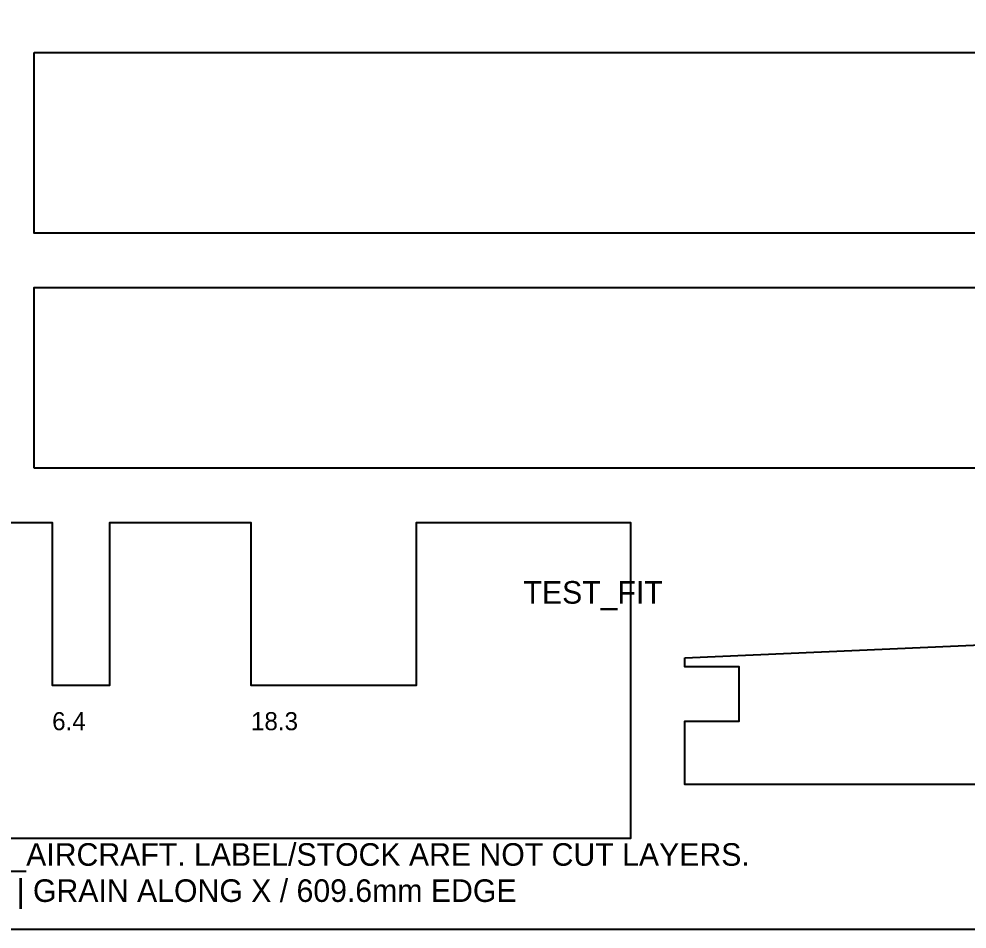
# Model space of a CAD drawing. Header units: millimetres. Extents: x 0 to 610, y 0 to 457.
# Drawn here: x 62.3 to 167.2, y 0 to 100.7 of the extents above; entities that cross this region are included whole.
import ezdxf

# ---------------------------------------------------------------- set-up
doc = ezdxf.new("R2010")
doc.units = ezdxf.units.MM
for name, color, linetype in [('CUT_AIRCRAFT', 7, 'Continuous'), ('LABEL_DO_NOT_CUT', 3, 'Continuous'), ('STOCK_DO_NOT_CUT', 8, 'Continuous'), ('TEST_CUT_FIRST', 1, 'Continuous')]:
    doc.layers.add(name, color=color, linetype=linetype)

msp = doc.modelspace()

# ---------------------------------------------------------------- linework, layer by layer
at = {"layer": 'CUT_AIRCRAFT'}
for points in [[(64, 97), (242, 97), (242, 92), (289, 92), (289, 97), (389, 97), (389, 92), (412, 92), (412, 97), (453, 97), (453, 92), (589, 92), (589, 82), (453, 82), (453, 77), (412, 77), (412, 82), (389, 82), (389, 77), (289, 77), (289, 82), (242, 82), (242, 77), (64, 77)], [(64, 51), (64, 71), (242, 71), (242, 66), (289, 66), (289, 71), (389, 71), (389, 66), (412, 66), (412, 71), (453, 71), (453, 66), (589, 66), (589, 56), (453, 56), (453, 51), (412, 51), (412, 56), (389, 56), (389, 51), (289, 51), (289, 56), (242, 56), (242, 51)], [(136, 30), (341, 39), (596, 38.50962), (596, 10), (426, 10), (426, 16), (136, 16), (136, 23), (142, 23), (142, 29), (136, 29)]]:
    msp.add_lwpolyline(points, close=True, dxfattribs=at)
at = {"layer": 'STOCK_DO_NOT_CUT'}
msp.add_lwpolyline([(0, 0), (609.6, 0), (609.6, 457.2), (0, 457.2)], close=True, dxfattribs=at)
at = {"layer": 'TEST_CUT_FIRST'}
msp.add_lwpolyline([(18, 45), (18, 27), (23.8, 27), (23.8, 45), (34, 45), (34, 27), (40, 27), (40, 45), (50, 45), (50, 27), (56.2, 27), (56.2, 45), (66, 45), (66, 27), (72.4, 27), (72.4, 45), (88, 45), (88, 27), (106.3, 27), (106.3, 45), (130, 45), (130, 10), (10, 10), (10, 45)], close=True, dxfattribs=at)

# ---------------------------------------------------------------- texts
at = {"layer": 'LABEL_DO_NOT_CUT'}
for s, height, p in [('TEST_FIT', 2.5, (118.15, 36)), ('6.4', 2, (66, 22)), ('18.3', 2, (88, 22)), ('TEST_CUT_FIRST BEFORE CUT_AIRCRAFT. LABEL/STOCK ARE NOT CUT LAYERS.', 2.5, (10, 7)), ('NOMINAL 6mm | MM | SCALE 1:1 | GRAIN ALONG X / 609.6mm EDGE', 2.5, (10, 3))]:
    msp.add_text(s, height=height, dxfattribs=at).set_placement(p)

doc.saveas('drawing.dxf')
